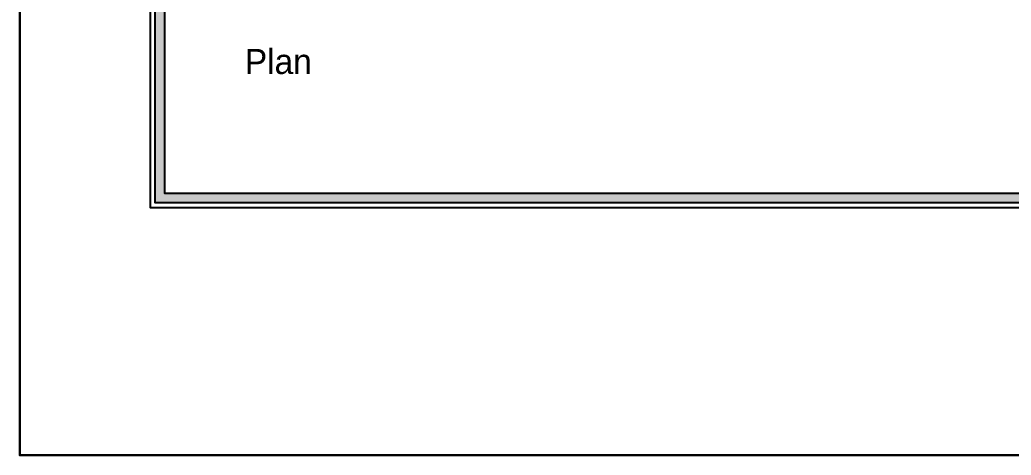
# Model space of a CAD drawing. Header units: millimetres. Extents: x 56222 to 3066687, y -650199 to -121287.
# Drawn here: x 148899 to 149126.6, y -182960.1 to -182860.1 of the extents above; entities that cross this region are included whole.
import ezdxf

# ---------------------------------------------------------------- set-up
doc = ezdxf.new("R2010")
doc.units = ezdxf.units.MM
doc.header["$MEASUREMENT"] = 0
for name, color, linetype, lineweight in [('NAME PLATE', 7, 'Continuous', 25), ('sec. mark', 5, 'Continuous', 25), ('XX~SLAB ( BEAM )~ ( DIM )', 7, 'Continuous', 9)]:
    doc.layers.add(name, color=color, linetype=linetype, lineweight=lineweight)
doc.styles.add('DATE', font='swissc.ttf', dxfattribs={"height": 6.75})

msp = doc.modelspace()

# ---------------------------------------------------------------- hatches: boundary and pattern name
at = {"layer": 'NAME PLATE', "true_color": 0xd39e00}
h = msp.add_hatch(color=42, dxfattribs=at)
h.paths.add_polyline_path([(148930.095, -182682.667), (148930.095, -182902.145), (149241.908, -182902.145), (149241.908, -182682.667)])
h.paths.add_polyline_path([(148932.283, -182684.855), (149239.72, -182684.855), (149239.72, -182899.956), (148932.283, -182899.956)], flags=16)

# ---------------------------------------------------------------- linework, layer by layer
at = {"layer": 'NAME PLATE', "color": 42, "true_color": 0xd39e00}
for points in [[(148929.001, -182681.573), (149243.002, -182681.573), (149243.002, -182903.239), (148929.001, -182903.239)], [(148930.095, -182682.667), (149241.908, -182682.667), (149241.908, -182902.145), (148930.095, -182902.145)], [(148932.283, -182684.855), (149239.72, -182684.855), (149239.72, -182899.956), (148932.283, -182899.956)]]:
    msp.add_lwpolyline(points, close=True, dxfattribs=at)
at = {"layer": 'XX~SLAB ( BEAM )~ ( DIM )', "color": 85, "lineweight": 30, "true_color": 0x58ba48}
msp.add_lwpolyline([(148899.01, -182439.392), (150086.898, -182439.392), (150086.898, -182960.106), (148899.01, -182960.106)], close=True, dxfattribs=at)

# ---------------------------------------------------------------- texts
at = {"layer": 'sec. mark', "lineweight": 20, "insert": (148928.243, -182866.774), "char_height": 5.74001, "attachment_point": 1, "style": 'DATE'}
msp.add_mtext_dynamic_manual_height_columns('\\pxqc;{\\fCentury Gothic|b0|i0|c0|p34;\\C5;Plan}', width=60.21435, gutter_width=1, heights=[0], dxfattribs=at)

doc.saveas('drawing.dxf')
